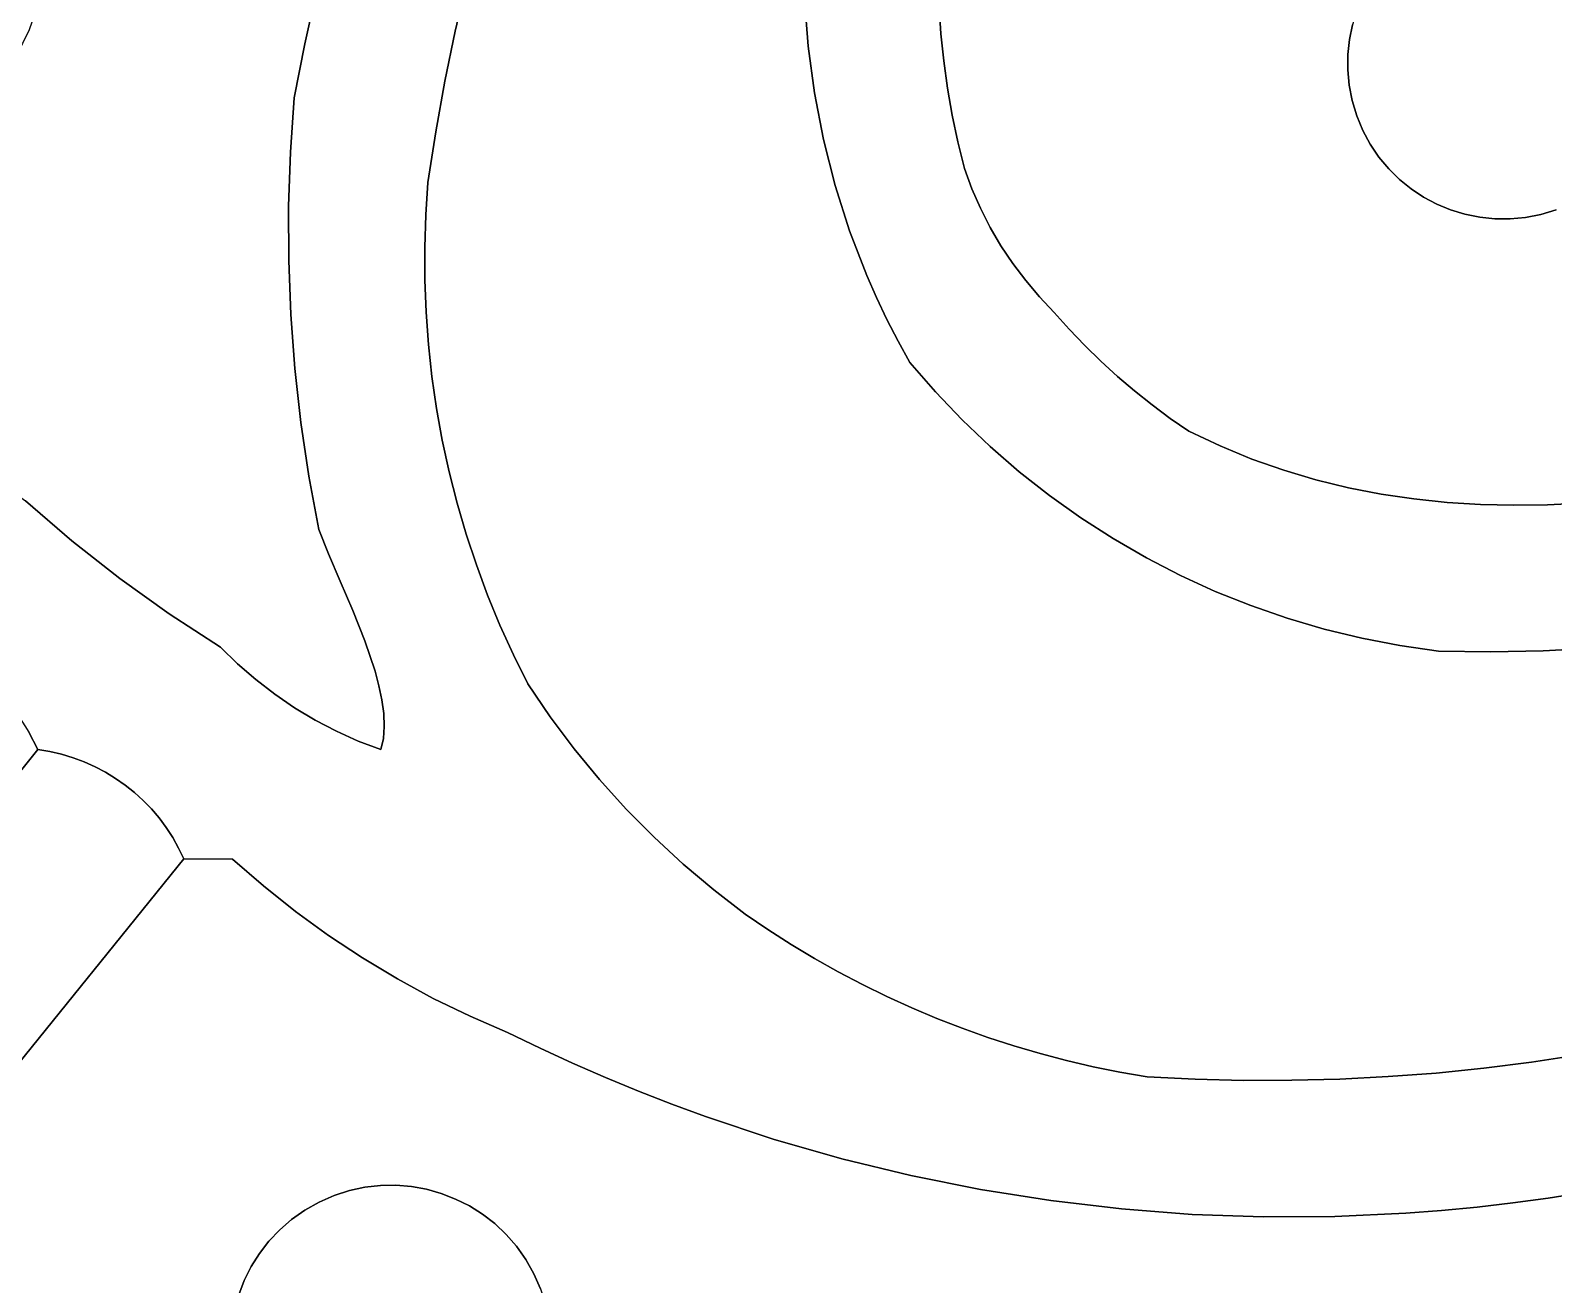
# Model space of a CAD drawing. Header units: inches. Extents: x 36.3 to 71.4, y 17.4 to 61.7.
# Drawn here: x 52.642 to 57.038, y 20.306 to 23.928 of the extents above; entities that cross this region are included whole.
import ezdxf

# ---------------------------------------------------------------- set-up
doc = ezdxf.new("R2010")
doc.units = ezdxf.units.IN
doc.layers.add('SURFACES_FOR_SKETCHUP', color=7, linetype='Continuous')

msp = doc.modelspace()

# ---------------------------------------------------------------- linework, layer by layer
at = {"layer": 'SURFACES_FOR_SKETCHUP'}
for points, invisible_edges in [([(56.7423, 24.2568), (56.4871, 24.0255), (56.4702, 23.6815)], 11), ([(56.7423, 24.2568), (56.4702, 23.6815), (57.0864, 24.2399)], 11), ([(56.4702, 23.6815), (56.7015, 23.4262), (57.0864, 24.2399)], 11), ([(57.3008, 23.6406), (57.0864, 24.2399), (56.7015, 23.4262)], 11), ([(53.4332, 23.8891), (52.6708, 24.0578), (52.6638, 24.014)], 9), ([(53.4332, 23.8891), (53.4678, 24.0443), (52.6708, 24.0578)], 10), ([(53.8679, 23.9259), (53.9017, 24.0699), (53.4678, 24.0443)], 10), ([(53.8679, 23.9259), (54.8869, 23.8828), (53.9017, 24.0699)], 3), ([(54.8762, 24.0191), (53.9017, 24.0699), (54.8869, 23.8828)], 3), ([(52.6638, 24.014), (52.6527, 23.9712), (53.4332, 23.8891)], 10), ([(53.4678, 24.0443), (53.4332, 23.8891), (53.8679, 23.9259)], 10), ([(54.8869, 23.8828), (55.265, 23.9968), (54.8762, 24.0191)], 3), ([(56.4871, 24.0255), (56.4705, 23.9856), (56.4702, 23.6815)], 10), ([(52.6375, 23.9297), (53.4027, 23.733), (52.6527, 23.9712)], 3), ([(53.4332, 23.8891), (52.6527, 23.9712), (53.4027, 23.733)], 3), ([(55.265, 23.9968), (54.8869, 23.8828), (55.27, 23.9182)], 3), ([(56.4578, 23.9443), (55.265, 23.9968), (56.449, 23.9018)], 3), ([(55.27, 23.9182), (56.449, 23.9018), (55.265, 23.9968)], 3), ([(56.4705, 23.9856), (56.4578, 23.9443), (56.4568, 23.7256)], 10), ([(56.4568, 23.7256), (56.4702, 23.6815), (56.4705, 23.9856)], 10), ([(52.6185, 23.8899), (53.4027, 23.733), (52.6375, 23.9297)], 3), ([(53.8378, 23.781), (53.8679, 23.9259), (53.4332, 23.8891)], 10), ([(53.8378, 23.781), (54.8869, 23.8828), (53.8679, 23.9259)], 3), ([(56.4578, 23.9443), (56.449, 23.9018), (56.4568, 23.7256)], 10), ([(52.5957, 23.852), (53.3919, 23.5766), (52.6185, 23.8899)], 3), ([(53.4027, 23.733), (52.6185, 23.8899), (53.3919, 23.5766)], 3), ([(53.4332, 23.8891), (53.4027, 23.733), (53.8378, 23.781)], 10), ([(54.8869, 23.8828), (53.8378, 23.781), (54.9052, 23.7473)], 3), ([(55.27, 23.9182), (54.8869, 23.8828), (55.2778, 23.8397)], 3), ([(54.9052, 23.7473), (55.2778, 23.8397), (54.8869, 23.8828)], 3), ([(56.449, 23.9018), (55.27, 23.9182), (56.4444, 23.8583)], 3), ([(55.2778, 23.8397), (56.4444, 23.8583), (55.27, 23.9182)], 3), ([(56.4444, 23.8583), (56.4482, 23.77), (56.449, 23.9018)], 3), ([(56.4568, 23.7256), (56.449, 23.9018), (56.4482, 23.77)], 3), ([(52.5693, 23.8163), (53.3919, 23.5766), (52.5957, 23.852)], 3), ([(54.9052, 23.7473), (55.2884, 23.7614), (55.2778, 23.8397)], 9), ([(55.2884, 23.7614), (56.4444, 23.8583), (55.2778, 23.8397)], 3), ([(56.4444, 23.8583), (55.2884, 23.7614), (56.4441, 23.8143)], 3), ([(56.4444, 23.8583), (56.4441, 23.8143), (56.4482, 23.77)], 8), ([(52.5394, 23.7832), (53.3867, 23.4201), (52.5693, 23.8163)], 3), ([(53.3919, 23.5766), (52.5693, 23.8163), (53.3867, 23.4201)], 3), ([(55.302, 23.6834), (56.4441, 23.8143), (55.2884, 23.7614)], 3), ([(55.3185, 23.6059), (56.4441, 23.8143), (55.302, 23.6834)], 3), ([(56.4441, 23.8143), (55.3185, 23.6059), (56.4482, 23.77)], 3), ([(52.4695, 23.7257), (53.3872, 23.2637), (52.5061, 23.7529)], 3), ([(52.5061, 23.7529), (53.3867, 23.4201), (52.5394, 23.7832)], 3), ([(53.3867, 23.4201), (52.5061, 23.7529), (53.3872, 23.2637)], 3), ([(53.8115, 23.6353), (53.8378, 23.781), (53.4027, 23.733)], 10), ([(53.8115, 23.6353), (54.9052, 23.7473), (53.8378, 23.781)], 3), ([(54.9052, 23.7473), (53.8115, 23.6353), (54.9311, 23.6131)], 3), ([(54.9052, 23.7473), (54.9311, 23.6131), (55.2884, 23.7614)], 10), ([(55.302, 23.6834), (55.2884, 23.7614), (54.9311, 23.6131)], 10), ([(55.3378, 23.5288), (56.4482, 23.77), (55.3185, 23.6059)], 3), ([(55.3593, 23.4707), (56.4482, 23.77), (55.3378, 23.5288)], 3), ([(55.3841, 23.4141), (56.4482, 23.77), (55.3593, 23.4707)], 3), ([(55.4121, 23.3591), (56.4482, 23.77), (55.3841, 23.4141)], 3), ([(56.4482, 23.77), (55.4121, 23.3591), (56.4568, 23.7256)], 3), ([(53.3872, 23.2637), (52.4695, 23.7257), (52.2502, 22.8436)], 11), ([(53.3919, 23.5766), (53.8115, 23.6353), (53.4027, 23.733)], 3), ([(55.4432, 23.3059), (56.4568, 23.7256), (55.4121, 23.3591)], 3), ([(55.4774, 23.2545), (56.4568, 23.7256), (55.4432, 23.3059)], 3), ([(55.5145, 23.2052), (56.4568, 23.7256), (55.4774, 23.2545)], 3), ([(56.4568, 23.7256), (55.5145, 23.2052), (56.4702, 23.6815)], 3), ([(55.3185, 23.6059), (55.302, 23.6834), (54.9311, 23.6131)], 10), ([(55.5544, 23.1581), (56.4702, 23.6815), (55.5145, 23.2052)], 3), ([(55.5972, 23.1132), (56.4702, 23.6815), (55.5544, 23.1581)], 3), ([(56.4702, 23.6815), (55.5972, 23.1132), (56.4878, 23.6389)], 3), ([(56.4702, 23.6815), (56.4878, 23.6389), (56.6634, 23.4465)], 10), ([(56.7015, 23.4262), (56.4702, 23.6815), (56.6634, 23.4465)], 3), ([(53.8115, 23.6353), (53.3919, 23.5766), (53.7891, 23.4889)], 3), ([(53.7827, 23.395), (54.9311, 23.6131), (53.7891, 23.4889)], 3), ([(54.9311, 23.6131), (53.7827, 23.395), (54.9648, 23.4802)], 3), ([(53.7891, 23.4889), (54.9311, 23.6131), (53.8115, 23.6353)], 3), ([(54.9311, 23.6131), (54.9648, 23.4802), (55.3185, 23.6059)], 10), ([(55.6404, 23.0647), (56.4878, 23.6389), (55.5972, 23.1132)], 3), ([(55.6853, 23.0177), (56.4878, 23.6389), (55.6404, 23.0647)], 3), ([(56.4878, 23.6389), (55.6853, 23.0177), (56.5093, 23.5991)], 3), ([(56.6273, 23.4704), (56.4878, 23.6389), (56.5936, 23.4978)], 3), ([(56.6634, 23.4465), (56.4878, 23.6389), (56.6273, 23.4704)], 3), ([(56.4878, 23.6389), (56.5093, 23.5991), (56.5936, 23.4978)], 10), ([(57.0455, 23.4093), (57.3008, 23.6406), (56.7015, 23.4262)], 11), ([(53.3867, 23.4201), (53.7891, 23.4889), (53.3919, 23.5766)], 3), ([(55.3378, 23.5288), (55.3185, 23.6059), (54.9648, 23.4802)], 10), ([(55.7317, 22.9724), (56.5093, 23.5991), (55.6853, 23.0177)], 3), ([(55.7797, 22.9286), (56.5093, 23.5991), (55.7317, 22.9724)], 3), ([(56.5093, 23.5991), (55.7797, 22.9286), (56.5343, 23.5623)], 3), ([(56.5625, 23.5284), (56.5936, 23.4978), (56.5093, 23.5991)], 10), ([(56.5093, 23.5991), (56.5343, 23.5623), (56.5625, 23.5284)], 8), ([(54.9648, 23.4802), (55.0064, 23.3491), (55.3378, 23.5288)], 10), ([(55.3593, 23.4707), (55.3378, 23.5288), (55.0064, 23.3491)], 10), ([(55.8291, 22.8865), (56.5343, 23.5623), (55.7797, 22.9286)], 3), ([(55.8799, 22.8461), (56.5343, 23.5623), (55.8291, 22.8865)], 3), ([(56.5343, 23.5623), (55.8799, 22.8461), (56.5625, 23.5284)], 3), ([(55.9321, 22.8074), (56.5625, 23.5284), (55.8799, 22.8461)], 3), ([(55.9856, 22.7705), (56.5625, 23.5284), (55.9321, 22.8074)], 3), ([(56.0759, 22.7277), (56.5625, 23.5284), (55.9856, 22.7705)], 3), ([(56.5625, 23.5284), (56.0759, 22.7277), (56.5936, 23.4978)], 3), ([(53.7891, 23.4889), (53.3867, 23.4201), (53.7827, 23.395)], 3), ([(53.7797, 23.3012), (54.9648, 23.4802), (53.7827, 23.395)], 3), ([(53.7799, 23.2075), (54.9648, 23.4802), (53.7797, 23.3012)], 3), ([(54.9648, 23.4802), (53.7799, 23.2075), (55.0064, 23.3491)], 3), ([(56.1671, 22.6901), (56.5936, 23.4978), (56.0759, 22.7277)], 3), ([(56.5936, 23.4978), (56.1671, 22.6901), (56.6273, 23.4704)], 3), ([(55.3841, 23.4141), (55.3593, 23.4707), (55.0064, 23.3491)], 10), ([(56.2593, 22.6577), (56.6273, 23.4704), (56.1671, 22.6901)], 3), ([(56.6273, 23.4704), (56.2593, 22.6577), (56.6634, 23.4465)], 3), ([(56.3522, 22.6301), (56.6634, 23.4465), (56.2593, 22.6577)], 3), ([(56.6634, 23.4465), (56.3522, 22.6301), (56.7015, 23.4262)], 3), ([(53.7827, 23.395), (53.3867, 23.4201), (53.7797, 23.3012)], 3), ([(53.3872, 23.2637), (53.7797, 23.3012), (53.3867, 23.4201)], 3), ([(55.0064, 23.3491), (55.0561, 23.22), (55.3841, 23.4141)], 10), ([(55.4121, 23.3591), (55.3841, 23.4141), (55.0561, 23.22)], 10), ([(56.446, 22.6072), (56.7015, 23.4262), (56.3522, 22.6301)], 3), ([(56.7015, 23.4262), (56.446, 22.6072), (56.7413, 23.4096)], 3), ([(56.5404, 22.5888), (56.7413, 23.4096), (56.446, 22.6072)], 3), ([(56.7413, 23.4096), (56.5404, 22.5888), (56.7827, 23.3969)], 3), ([(56.6355, 22.5747), (56.7827, 23.3969), (56.5404, 22.5888)], 3), ([(56.7827, 23.3969), (56.6355, 22.5747), (56.8252, 23.3882)], 3), ([(56.7015, 23.4262), (56.7413, 23.4096), (57.0455, 23.4093)], 10), ([(56.7413, 23.4096), (56.7827, 23.3969), (57.0014, 23.396)], 10), ([(57.0014, 23.396), (57.0455, 23.4093), (56.7413, 23.4096)], 10), ([(56.7827, 23.3969), (56.8252, 23.3882), (57.0014, 23.396)], 10), ([(57.0014, 23.396), (56.8252, 23.3882), (56.957, 23.3873)], 3), ([(56.957, 23.3873), (57.1179, 22.5625), (57.0014, 23.396)], 3), ([(57.0014, 23.396), (57.2153, 22.5704), (57.0455, 23.4093)], 3), ([(57.2153, 22.5704), (57.0014, 23.396), (57.1179, 22.5625)], 3), ([(53.7835, 23.1141), (55.0064, 23.3491), (53.7799, 23.2075)], 3), ([(53.7903, 23.0209), (55.0064, 23.3491), (53.7835, 23.1141)], 3), ([(55.0064, 23.3491), (53.7903, 23.0209), (55.0561, 23.22)], 3), ([(55.0561, 23.22), (55.0841, 23.1563), (55.4121, 23.3591)], 10), ([(55.4432, 23.3059), (55.4121, 23.3591), (55.0841, 23.1563)], 10), ([(56.7311, 22.5647), (56.8252, 23.3882), (56.6355, 22.5747)], 3), ([(56.8687, 23.3836), (56.8252, 23.3882), (56.7311, 22.5647)], 10), ([(56.7311, 22.5647), (56.8273, 22.5587), (56.8687, 23.3836)], 10), ([(56.8687, 23.3836), (56.957, 23.3873), (56.8252, 23.3882)], 3), ([(56.8273, 22.5587), (56.9238, 22.5565), (56.8687, 23.3836)], 10), ([(56.8687, 23.3836), (56.9127, 23.3833), (56.957, 23.3873)], 8), ([(56.9127, 23.3833), (56.8687, 23.3836), (56.9238, 22.5565)], 10), ([(56.9127, 23.3833), (57.0207, 22.5578), (56.957, 23.3873)], 3), ([(57.0207, 22.5578), (56.9127, 23.3833), (56.9238, 22.5565)], 3), ([(57.1179, 22.5625), (56.957, 23.3873), (57.0207, 22.5578)], 3), ([(55.0841, 23.1563), (55.1141, 23.0932), (55.4432, 23.3059)], 10), ([(55.4432, 23.3059), (55.1141, 23.0932), (55.4774, 23.2545)], 3), ([(52.6274, 22.5689), (53.3872, 23.2637), (52.2502, 22.8436)], 3), ([(53.3872, 23.2637), (52.6274, 22.5689), (53.3934, 23.1073)], 3), ([(53.7797, 23.3012), (53.3872, 23.2637), (53.7799, 23.2075)], 3), ([(53.3934, 23.1073), (53.7799, 23.2075), (53.3872, 23.2637)], 3), ([(53.8004, 22.9281), (55.0561, 23.22), (53.7903, 23.0209)], 3), ([(53.8138, 22.8358), (55.0561, 23.22), (53.8004, 22.9281)], 3), ([(55.0561, 23.22), (53.8138, 22.8358), (55.0841, 23.1563)], 3), ([(55.1141, 23.0932), (55.1462, 23.0307), (55.4774, 23.2545)], 10), ([(55.4774, 23.2545), (55.1462, 23.0307), (55.5145, 23.2052)], 3), ([(53.7835, 23.1141), (53.7799, 23.2075), (53.3934, 23.1073)], 10), ([(55.1804, 22.9689), (55.5145, 23.2052), (55.1462, 23.0307)], 3), ([(55.254, 22.8839), (55.5145, 23.2052), (55.1804, 22.9689)], 3), ([(55.5145, 23.2052), (55.254, 22.8839), (55.5544, 23.1581)], 3), ([(53.8304, 22.7441), (55.0841, 23.1563), (53.8138, 22.8358)], 3), ([(53.8502, 22.653), (55.0841, 23.1563), (53.8304, 22.7441)], 3), ([(55.0841, 23.1563), (53.8502, 22.653), (55.1141, 23.0932)], 3), ([(55.5544, 23.1581), (55.254, 22.8839), (55.5972, 23.1132)], 3), ([(53.3934, 23.1073), (52.6274, 22.5689), (53.4051, 22.9514)], 3), ([(53.7903, 23.0209), (53.7835, 23.1141), (53.3934, 23.1073)], 10), ([(53.3934, 23.1073), (53.4051, 22.9514), (53.7903, 23.0209)], 10), ([(53.8733, 22.5626), (55.1141, 23.0932), (53.8502, 22.653)], 3), ([(55.1141, 23.0932), (53.8733, 22.5626), (55.1462, 23.0307)], 3), ([(55.3313, 22.8028), (55.5972, 23.1132), (55.254, 22.8839)], 3), ([(55.5972, 23.1132), (55.3313, 22.8028), (55.6404, 23.0647)], 3), ([(55.4121, 22.7258), (55.6404, 23.0647), (55.3313, 22.8028)], 3), ([(55.6404, 23.0647), (55.4121, 22.7258), (55.6853, 23.0177)], 3), ([(53.8004, 22.9281), (53.7903, 23.0209), (53.4051, 22.9514)], 10), ([(53.8995, 22.473), (55.1462, 23.0307), (53.8733, 22.5626)], 3), ([(55.1462, 23.0307), (53.8995, 22.473), (55.1804, 22.9689)], 3), ([(55.6853, 23.0177), (55.4121, 22.7258), (55.7317, 22.9724)], 3), ([(52.7608, 22.4541), (53.4051, 22.9514), (52.6274, 22.5689)], 3), ([(53.4051, 22.9514), (52.7608, 22.4541), (53.4225, 22.7958)], 3), ([(53.4051, 22.9514), (53.4225, 22.7958), (53.8004, 22.9281)], 10), ([(53.9288, 22.3843), (55.1804, 22.9689), (53.8995, 22.473)], 3), ([(53.9613, 22.2966), (55.1804, 22.9689), (53.9288, 22.3843)], 3), ([(53.997, 22.21), (55.1804, 22.9689), (53.9613, 22.2966)], 3), ([(54.0358, 22.1245), (55.1804, 22.9689), (53.997, 22.21)], 3), ([(55.1804, 22.9689), (54.0358, 22.1245), (55.254, 22.8839)], 3), ([(55.4962, 22.653), (55.7317, 22.9724), (55.4121, 22.7258)], 3), ([(55.7317, 22.9724), (55.4962, 22.653), (55.7797, 22.9286)], 3), ([(53.8138, 22.8358), (53.8004, 22.9281), (53.4225, 22.7958)], 10), ([(55.5835, 22.5844), (55.7797, 22.9286), (55.4962, 22.653)], 3), ([(55.7797, 22.9286), (55.5835, 22.5844), (55.8291, 22.8865)], 3), ([(54.0776, 22.0403), (55.254, 22.8839), (54.0358, 22.1245)], 3), ([(54.1423, 21.9451), (55.254, 22.8839), (54.0776, 22.0403)], 3), ([(55.254, 22.8839), (54.1423, 21.9451), (55.3313, 22.8028)], 3), ([(55.8291, 22.8865), (55.5835, 22.5844), (55.8799, 22.8461)], 3), ([(53.8304, 22.7441), (53.8138, 22.8358), (53.4225, 22.7958)], 10), ([(55.6738, 22.5201), (55.8799, 22.8461), (55.5835, 22.5844)], 3), ([(55.8799, 22.8461), (55.6738, 22.5201), (55.9321, 22.8074)], 3), ([(52.8992, 22.3454), (53.4225, 22.7958), (52.7608, 22.4541)], 3), ([(53.4225, 22.7958), (52.8992, 22.3454), (53.4454, 22.6409)], 3), ([(53.4225, 22.7958), (53.4454, 22.6409), (53.8304, 22.7441)], 10), ([(54.2112, 21.8531), (55.3313, 22.8028), (54.1423, 21.9451)], 3), ([(54.2842, 21.7644), (55.3313, 22.8028), (54.2112, 21.8531)], 3), ([(55.3313, 22.8028), (54.2842, 21.7644), (55.4121, 22.7258)], 3), ([(55.767, 22.4602), (55.9321, 22.8074), (55.6738, 22.5201)], 3), ([(55.9321, 22.8074), (55.767, 22.4602), (55.9856, 22.7705)], 3), ([(53.8502, 22.653), (53.8304, 22.7441), (53.4454, 22.6409)], 10), ([(55.8629, 22.4048), (55.9856, 22.7705), (55.767, 22.4602)], 3), ([(55.8629, 22.4048), (56.0759, 22.7277), (55.9856, 22.7705)], 9), ([(54.361, 21.6792), (55.4121, 22.7258), (54.2842, 21.7644)], 3), ([(54.4417, 21.5976), (55.4121, 22.7258), (54.361, 21.6792)], 3), ([(55.4121, 22.7258), (54.4417, 21.5976), (55.4962, 22.653)], 3), ([(55.8629, 22.4048), (55.9612, 22.354), (56.0759, 22.7277)], 10), ([(56.1671, 22.6901), (56.0759, 22.7277), (55.9612, 22.354)], 10), ([(55.9612, 22.354), (56.0619, 22.3079), (56.1671, 22.6901)], 10), ([(56.2593, 22.6577), (56.1671, 22.6901), (56.0619, 22.3079)], 10), ([(53.4454, 22.6409), (53.474, 22.4868), (53.8502, 22.653)], 10), ([(53.8733, 22.5626), (53.8502, 22.653), (53.474, 22.4868)], 10), ([(54.526, 21.5197), (55.4962, 22.653), (54.4417, 21.5976)], 3), ([(54.6139, 21.4457), (55.4962, 22.653), (54.526, 21.5197)], 3), ([(55.4962, 22.653), (54.6139, 21.4457), (55.5835, 22.5844)], 3), ([(56.0619, 22.3079), (56.1648, 22.2666), (56.2593, 22.6577)], 10), ([(56.3522, 22.6301), (56.2593, 22.6577), (56.1648, 22.2666)], 10), ([(53.0422, 22.243), (53.4454, 22.6409), (52.8992, 22.3454)], 3), ([(53.4454, 22.6409), (53.0422, 22.243), (53.474, 22.4868)], 3), ([(56.1648, 22.2666), (56.2698, 22.2302), (56.3522, 22.6301)], 10), ([(56.446, 22.6072), (56.3522, 22.6301), (56.2698, 22.2302)], 10), ([(56.2698, 22.2302), (56.3765, 22.1987), (56.446, 22.6072)], 10), ([(56.446, 22.6072), (56.3765, 22.1987), (56.5404, 22.5888)], 3), ([(52.7608, 22.4541), (52.6274, 22.5689), (52.3961, 22.1301)], 10), ([(53.474, 22.4868), (53.5019, 22.4166), (53.8733, 22.5626)], 10), ([(53.8995, 22.473), (53.8733, 22.5626), (53.5019, 22.4166)], 10), ([(54.7052, 21.3756), (55.5835, 22.5844), (54.6139, 21.4457)], 3), ([(54.7706, 21.331), (55.5835, 22.5844), (54.7052, 21.3756)], 3), ([(55.5835, 22.5844), (54.7706, 21.331), (55.6738, 22.5201)], 3), ([(56.4849, 22.1723), (56.5404, 22.5888), (56.3765, 22.1987)], 3), ([(56.5404, 22.5888), (56.4849, 22.1723), (56.6355, 22.5747)], 3), ([(56.5949, 22.151), (56.6355, 22.5747), (56.4849, 22.1723)], 3), ([(56.6355, 22.5747), (56.5949, 22.151), (56.7311, 22.5647)], 3), ([(56.7062, 22.135), (56.7311, 22.5647), (56.5949, 22.151)], 3), ([(56.7311, 22.5647), (56.7062, 22.135), (56.8273, 22.5587)], 3), ([(56.857, 22.1332), (56.8273, 22.5587), (56.7062, 22.135)], 3), ([(56.8273, 22.5587), (56.857, 22.1332), (56.9238, 22.5565)], 3), ([(57.0085, 22.1364), (56.9238, 22.5565), (56.857, 22.1332)], 3), ([(56.9238, 22.5565), (57.0085, 22.1364), (57.0207, 22.5578)], 3), ([(57.1604, 22.1446), (57.0207, 22.5578), (57.0085, 22.1364)], 3), ([(57.0207, 22.5578), (57.1604, 22.1446), (57.1179, 22.5625)], 3), ([(54.8372, 21.2884), (55.6738, 22.5201), (54.7706, 21.331)], 3), ([(54.9048, 21.2478), (55.6738, 22.5201), (54.8372, 21.2884)], 3), ([(54.9736, 21.2091), (55.6738, 22.5201), (54.9048, 21.2478)], 3), ([(55.6738, 22.5201), (54.9736, 21.2091), (55.767, 22.4602)], 3), ([(53.1898, 22.1471), (53.474, 22.4868), (53.0422, 22.243)], 3), ([(53.474, 22.4868), (53.1898, 22.1471), (53.5019, 22.4166)], 3), ([(53.5359, 22.3374), (53.8995, 22.473), (53.5019, 22.4166)], 3), ([(53.5359, 22.3374), (53.5722, 22.2525), (53.8995, 22.473)], 10), ([(53.9288, 22.3843), (53.8995, 22.473), (53.5722, 22.2525)], 10), ([(52.3961, 22.1301), (52.445, 22.1021), (52.7608, 22.4541)], 10), ([(52.445, 22.1021), (52.4908, 22.0697), (52.7608, 22.4541)], 10), ([(52.4908, 22.0697), (52.5331, 22.0331), (52.7608, 22.4541)], 10), ([(52.8992, 22.3454), (52.7608, 22.4541), (52.5331, 22.0331)], 10), ([(55.0433, 21.1724), (55.767, 22.4602), (54.9736, 21.2091)], 3), ([(55.114, 21.1377), (55.767, 22.4602), (55.0433, 21.1724)], 3), ([(55.767, 22.4602), (55.114, 21.1377), (55.8629, 22.4048)], 3), ([(53.5019, 22.4166), (53.1898, 22.1471), (53.5359, 22.3374)], 3), ([(53.5722, 22.2525), (53.6069, 22.1649), (53.9288, 22.3843)], 10), ([(53.9613, 22.2966), (53.9288, 22.3843), (53.6069, 22.1649)], 10), ([(55.1857, 21.1051), (55.8629, 22.4048), (55.114, 21.1377)], 3), ([(55.2582, 21.0745), (55.8629, 22.4048), (55.1857, 21.1051)], 3), ([(55.3316, 21.046), (55.8629, 22.4048), (55.2582, 21.0745)], 3), ([(55.8629, 22.4048), (55.3316, 21.046), (55.9612, 22.354)], 3), ([(52.5331, 22.0331), (52.5718, 21.9927), (52.8992, 22.3454)], 10), ([(52.5718, 21.9927), (52.6066, 21.9487), (52.8992, 22.3454)], 10), ([(53.0422, 22.243), (52.8992, 22.3454), (52.6066, 21.9487)], 10), ([(53.2396, 22.0984), (53.5359, 22.3374), (53.1898, 22.1471)], 3), ([(53.5359, 22.3374), (53.2396, 22.0984), (53.5722, 22.2525)], 3), ([(55.4057, 21.0196), (55.9612, 22.354), (55.3316, 21.046)], 3), ([(55.4806, 20.9952), (55.9612, 22.354), (55.4057, 21.0196)], 3), ([(55.9612, 22.354), (55.4806, 20.9952), (56.0619, 22.3079)], 3), ([(53.6069, 22.1649), (53.6362, 22.0778), (53.9613, 22.2966)], 10), ([(53.997, 22.21), (53.9613, 22.2966), (53.6362, 22.0778)], 10), ([(55.5562, 20.9731), (56.0619, 22.3079), (55.4806, 20.9952)], 3), ([(55.6325, 20.953), (56.0619, 22.3079), (55.5562, 20.9731)], 3), ([(55.7094, 20.9351), (56.0619, 22.3079), (55.6325, 20.953)], 3), ([(56.0619, 22.3079), (55.7094, 20.9351), (56.1648, 22.2666)], 3), ([(53.2919, 22.0529), (53.5722, 22.2525), (53.2396, 22.0984)], 3), ([(53.3468, 22.0106), (53.5722, 22.2525), (53.2919, 22.0529)], 3), ([(53.5722, 22.2525), (53.3468, 22.0106), (53.6069, 22.1649)], 3), ([(55.7868, 20.9194), (56.1648, 22.2666), (55.7094, 20.9351)], 3), ([(55.8648, 20.9059), (56.1648, 22.2666), (55.7868, 20.9194)], 3), ([(55.8648, 20.9059), (56.0042, 20.899), (56.1648, 22.2666)], 10), ([(56.2698, 22.2302), (56.1648, 22.2666), (56.0042, 20.899)], 10), ([(52.6066, 21.9487), (52.7647, 21.8274), (53.0422, 22.243)], 11), ([(52.7647, 21.8274), (52.7969, 21.8154), (53.0422, 22.243)], 10), ([(52.7969, 21.8154), (52.8281, 21.8014), (53.0422, 22.243)], 10), ([(52.8281, 21.8014), (52.8583, 21.7854), (53.0422, 22.243)], 10), ([(53.1898, 22.1471), (53.0422, 22.243), (52.8583, 21.7854)], 10), ([(53.6362, 22.0778), (53.6476, 22.0354), (53.997, 22.21)], 10), ([(54.0358, 22.1245), (53.997, 22.21), (53.6476, 22.0354)], 10), ([(56.0042, 20.899), (56.1434, 20.8956), (56.2698, 22.2302)], 10), ([(56.3765, 22.1987), (56.2698, 22.2302), (56.1434, 20.8956)], 10), ([(53.404, 21.9717), (53.6069, 22.1649), (53.3468, 22.0106)], 3), ([(53.6069, 22.1649), (53.404, 21.9717), (53.6362, 22.0778)], 3), ([(56.1434, 20.8956), (56.2826, 20.8957), (56.3765, 22.1987)], 10), ([(56.4849, 22.1723), (56.3765, 22.1987), (56.2826, 20.8957)], 10), ([(56.4217, 20.8993), (56.4849, 22.1723), (56.2826, 20.8957)], 3), ([(56.4849, 22.1723), (56.4217, 20.8993), (56.5949, 22.151)], 3), ([(52.6632, 21.8509), (52.3444, 22.1535), (51.2561, 21.8762)], 11), ([(52.6632, 21.8509), (52.5331, 22.0331), (52.3444, 22.1535)], 11), ([(52.8583, 21.7854), (52.8874, 21.7677), (53.1898, 22.1471)], 10), ([(52.8874, 21.7677), (52.9153, 21.7481), (53.1898, 22.1471)], 10), ([(53.2396, 22.0984), (53.1898, 22.1471), (52.9153, 21.7481)], 10), ([(53.6476, 22.0354), (53.6563, 21.9943), (54.0358, 22.1245)], 10), ([(53.6563, 21.9943), (53.6616, 21.9549), (54.0358, 22.1245)], 10), ([(54.0776, 22.0403), (54.0358, 22.1245), (53.6616, 21.9549)], 10), ([(56.5605, 20.9063), (56.5949, 22.151), (56.4217, 20.8993)], 3), ([(56.5949, 22.151), (56.5605, 20.9063), (56.7062, 22.135)], 3), ([(56.6991, 20.9168), (56.7062, 22.135), (56.5605, 20.9063)], 3), ([(56.8373, 20.9308), (56.7062, 22.135), (56.6991, 20.9168)], 3), ([(56.857, 22.1332), (56.7062, 22.135), (56.8373, 20.9308)], 10), ([(56.8373, 20.9308), (56.975, 20.9482), (56.857, 22.1332)], 10), ([(57.0085, 22.1364), (56.857, 22.1332), (56.975, 20.9482)], 10), ([(56.975, 20.9482), (57.1123, 20.969), (57.0085, 22.1364)], 10), ([(57.1604, 22.1446), (57.0085, 22.1364), (57.2491, 20.9933)], 10), ([(57.1123, 20.969), (57.2491, 20.9933), (57.0085, 22.1364)], 10), ([(52.9153, 21.7481), (52.9418, 21.7268), (53.2396, 22.0984)], 10), ([(53.2919, 22.0529), (53.2396, 22.0984), (52.9418, 21.7268)], 10), ([(53.4633, 21.9361), (53.6362, 22.0778), (53.404, 21.9717)], 3), ([(53.6362, 22.0778), (53.4633, 21.9361), (53.6476, 22.0354)], 3), ([(52.5331, 22.0331), (52.6632, 21.8509), (52.5718, 21.9927)], 3), ([(52.9418, 21.7268), (52.967, 21.7039), (53.2919, 22.0529)], 10), ([(52.967, 21.7039), (52.9908, 21.6793), (53.2919, 22.0529)], 10), ([(53.3468, 22.0106), (53.2919, 22.0529), (52.9908, 21.6793)], 10), ([(53.4633, 21.9361), (53.5247, 21.9041), (53.6476, 22.0354)], 10), ([(53.6563, 21.9943), (53.6476, 22.0354), (53.5247, 21.9041)], 10), ([(53.6631, 21.9177), (53.6604, 21.8828), (54.0776, 22.0403)], 10), ([(54.1423, 21.9451), (54.0776, 22.0403), (53.6604, 21.8828)], 10), ([(53.6616, 21.9549), (53.6631, 21.9177), (54.0776, 22.0403)], 10), ([(52.6632, 21.8509), (52.6371, 21.9013), (52.5718, 21.9927)], 10), ([(52.9908, 21.6793), (53.013, 21.6533), (53.3468, 22.0106)], 10), ([(53.013, 21.6533), (53.0335, 21.6257), (53.3468, 22.0106)], 10), ([(53.0335, 21.6257), (53.225, 21.5346), (53.3468, 22.0106)], 11), ([(53.404, 21.9717), (53.3468, 22.0106), (53.225, 21.5346)], 10), ([(53.6616, 21.9549), (53.6563, 21.9943), (53.5247, 21.9041)], 10), ([(52.6371, 21.9013), (52.7316, 21.8373), (52.6066, 21.9487)], 3), ([(52.7647, 21.8274), (52.6066, 21.9487), (52.7316, 21.8373)], 3), ([(53.4633, 21.9361), (53.404, 21.9717), (53.225, 21.5346)], 10), ([(53.5247, 21.9041), (53.588, 21.8756), (53.6616, 21.9549)], 10), ([(53.6631, 21.9177), (53.6616, 21.9549), (53.588, 21.8756)], 10), ([(53.6604, 21.8828), (53.653, 21.8509), (54.1423, 21.9451)], 10), ([(54.2112, 21.8531), (54.1423, 21.9451), (53.653, 21.8509)], 10), ([(52.6371, 21.9013), (52.6632, 21.8509), (52.6977, 21.8452)], 8), ([(52.6371, 21.9013), (52.6977, 21.8452), (52.7316, 21.8373)], 9), ([(53.5247, 21.9041), (53.4633, 21.9361), (53.225, 21.5346)], 10), ([(53.225, 21.5346), (53.314, 21.4569), (53.5247, 21.9041)], 10), ([(53.588, 21.8756), (53.5247, 21.9041), (53.314, 21.4569)], 10), ([(53.6604, 21.8828), (53.6631, 21.9177), (53.588, 21.8756)], 10), ([(51.2561, 21.8762), (51.2344, 21.8434), (52.6632, 21.8509)], 10), ([(53.314, 21.4569), (53.4063, 21.3834), (53.588, 21.8756)], 10), ([(53.653, 21.8509), (53.588, 21.8756), (53.4063, 21.3834)], 10), ([(53.653, 21.8509), (53.6604, 21.8828), (53.588, 21.8756)], 2), ([(54.2842, 21.7644), (54.2112, 21.8531), (53.653, 21.8509)], 10), ([(52.6632, 21.8509), (51.2096, 21.8127), (51.3289, 20.2006)], 3), ([(51.2344, 21.8434), (51.2096, 21.8127), (52.6632, 21.8509)], 10), ([(51.3289, 20.2006), (51.7502, 19.8846), (52.6632, 21.8509)], 3), ([(53.0845, 21.5349), (52.6632, 21.8509), (51.7502, 19.8846)], 3), ([(52.9153, 21.7481), (52.8874, 21.7677), (52.6632, 21.8509)], 10), ([(52.6632, 21.8509), (53.0845, 21.5349), (52.9153, 21.7481)], 11), ([(52.6977, 21.8452), (52.6632, 21.8509), (52.8874, 21.7677)], 10), ([(52.8583, 21.7854), (52.8281, 21.8014), (52.6977, 21.8452)], 10), ([(52.6977, 21.8452), (52.8281, 21.8014), (52.7316, 21.8373)], 3), ([(52.8874, 21.7677), (52.8583, 21.7854), (52.6977, 21.8452)], 10), ([(52.7969, 21.8154), (52.7316, 21.8373), (52.8281, 21.8014)], 3), ([(52.7969, 21.8154), (52.7647, 21.8274), (52.7316, 21.8373)], 8), ([(53.5016, 21.3141), (53.653, 21.8509), (53.4063, 21.3834)], 3), ([(53.5998, 21.249), (53.653, 21.8509), (53.5016, 21.3141)], 3), ([(53.5998, 21.249), (53.7009, 21.1884), (53.653, 21.8509)], 10), ([(53.653, 21.8509), (53.7009, 21.1884), (54.2842, 21.7644)], 11), ([(53.8045, 21.1323), (54.2842, 21.7644), (53.7009, 21.1884)], 3), ([(53.9106, 21.0807), (54.2842, 21.7644), (53.8045, 21.1323)], 3), ([(54.2842, 21.7644), (53.9106, 21.0807), (54.361, 21.6792)], 3), ([(52.9418, 21.7268), (52.9153, 21.7481), (53.0845, 21.5349)], 10), ([(52.9418, 21.7268), (53.0694, 21.5665), (52.967, 21.7039)], 3), ([(53.0694, 21.5665), (52.9418, 21.7268), (53.0845, 21.5349)], 3), ([(52.967, 21.7039), (53.0694, 21.5665), (52.9908, 21.6793)], 3), ([(53.013, 21.6533), (52.9908, 21.6793), (53.0524, 21.5968)], 10), ([(53.0694, 21.5665), (53.0524, 21.5968), (52.9908, 21.6793)], 10), ([(54.0191, 21.0339), (54.361, 21.6792), (53.9106, 21.0807)], 3), ([(54.361, 21.6792), (54.0191, 21.0339), (54.4417, 21.5976)], 3), ([(53.0524, 21.5968), (53.0335, 21.6257), (53.013, 21.6533)], 8), ([(53.0335, 21.6257), (53.0524, 21.5968), (53.225, 21.5346)], 10), ([(53.0524, 21.5968), (53.0694, 21.5665), (53.225, 21.5346)], 10), ([(54.1125, 20.9884), (54.4417, 21.5976), (54.0191, 21.0339)], 3), ([(54.4417, 21.5976), (54.1125, 20.9884), (54.526, 21.5197)], 3), ([(53.0694, 21.5665), (53.0845, 21.5349), (53.225, 21.5346)], 8), ([(53.0845, 21.5349), (51.7502, 19.8846), (53.2589, 20.3179)], 10), ([(53.314, 21.4569), (53.225, 21.5346), (53.0845, 21.5349)], 8), ([(53.314, 21.4569), (53.0845, 21.5349), (53.4063, 21.3834)], 3), ([(53.4063, 21.3834), (53.0845, 21.5349), (53.3956, 20.4938)], 11), ([(53.2788, 20.3577), (53.0845, 21.5349), (53.2589, 20.3179)], 3), ([(53.2788, 20.3577), (53.3025, 20.3954), (53.0845, 21.5349)], 10), ([(53.3025, 20.3954), (53.33, 20.4309), (53.0845, 21.5349)], 10), ([(53.33, 20.4309), (53.361, 20.4638), (53.0845, 21.5349)], 10), ([(53.361, 20.4638), (53.3956, 20.4938), (53.0845, 21.5349)], 10), ([(54.2066, 20.9449), (54.526, 21.5197), (54.1125, 20.9884)], 3), ([(54.526, 21.5197), (54.2066, 20.9449), (54.6139, 21.4457)], 3), ([(54.3015, 20.9034), (54.6139, 21.4457), (54.2066, 20.9449)], 3), ([(54.3971, 20.8639), (54.6139, 21.4457), (54.3015, 20.9034)], 3), ([(54.6139, 21.4457), (54.3971, 20.8639), (54.7052, 21.3756)], 3), ([(53.3956, 20.4938), (53.4335, 20.5206), (53.4063, 21.3834)], 10), ([(53.5016, 21.3141), (53.4063, 21.3834), (53.4335, 20.5206)], 10), ([(54.4933, 20.8265), (54.7052, 21.3756), (54.3971, 20.8639)], 3), ([(54.7052, 21.3756), (54.4933, 20.8265), (54.7706, 21.331)], 3), ([(54.5902, 20.791), (54.7706, 21.331), (54.4933, 20.8265)], 3), ([(54.8372, 21.2884), (54.7706, 21.331), (54.5902, 20.791)], 10), ([(53.4335, 20.5206), (53.4747, 20.5439), (53.5016, 21.3141)], 10), ([(53.5998, 21.249), (53.5016, 21.3141), (53.4747, 20.5439)], 10), ([(54.9048, 21.2478), (54.8372, 21.2884), (54.5902, 20.791)], 10), ([(53.4747, 20.5439), (53.518, 20.5629), (53.5998, 21.249)], 10), ([(53.518, 20.5629), (53.5622, 20.5771), (53.5998, 21.249)], 10), ([(53.7009, 21.1884), (53.5998, 21.249), (53.5622, 20.5771)], 10), ([(54.5902, 20.791), (54.7858, 20.7262), (54.9048, 21.2478)], 10), ([(54.9736, 21.2091), (54.9048, 21.2478), (54.7858, 20.7262)], 10), ([(55.0433, 21.1724), (54.9736, 21.2091), (54.7858, 20.7262)], 10), ([(53.5622, 20.5771), (53.607, 20.5868), (53.7009, 21.1884)], 10), ([(53.607, 20.5868), (53.6519, 20.5919), (53.7009, 21.1884)], 10), ([(53.8045, 21.1323), (53.7009, 21.1884), (53.6519, 20.5919)], 10), ([(54.7858, 20.7262), (54.9835, 20.6694), (55.0433, 21.1724)], 10), ([(55.114, 21.1377), (55.0433, 21.1724), (54.9835, 20.6694)], 10), ([(53.6519, 20.5919), (53.6968, 20.5925), (53.8045, 21.1323)], 10), ([(53.9106, 21.0807), (53.8045, 21.1323), (53.6968, 20.5925)], 10), ([(55.1857, 21.1051), (55.114, 21.1377), (54.9835, 20.6694)], 10), ([(55.2582, 21.0745), (55.1857, 21.1051), (54.9835, 20.6694)], 10), ([(53.9106, 21.0807), (53.6968, 20.5925), (53.7412, 20.5888)], 9), ([(53.9106, 21.0807), (53.7412, 20.5888), (53.7849, 20.581)], 9), ([(53.9106, 21.0807), (53.7849, 20.581), (54.0191, 21.0339)], 3), ([(54.9835, 20.6694), (55.1831, 20.6208), (55.2582, 21.0745)], 10), ([(55.3316, 21.046), (55.2582, 21.0745), (55.1831, 20.6208)], 10), ([(53.8276, 20.569), (54.0191, 21.0339), (53.7849, 20.581)], 3), ([(53.869, 20.5529), (54.0191, 21.0339), (53.8276, 20.569)], 3), ([(54.0191, 21.0339), (53.869, 20.5529), (54.1125, 20.9884)], 3), ([(55.4057, 21.0196), (55.3316, 21.046), (55.1831, 20.6208)], 10), ([(55.1831, 20.6208), (55.3844, 20.5804), (55.4057, 21.0196)], 10), ([(55.4806, 20.9952), (55.4057, 21.0196), (55.3844, 20.5804)], 10), ([(53.9087, 20.533), (54.1125, 20.9884), (53.869, 20.5529)], 3), ([(54.1125, 20.9884), (53.9087, 20.533), (54.2066, 20.9449)], 3), ([(55.5562, 20.9731), (55.4806, 20.9952), (55.3844, 20.5804)], 10), ([(55.3844, 20.5804), (55.587, 20.5482), (55.5562, 20.9731)], 10), ([(55.6325, 20.953), (55.5562, 20.9731), (55.587, 20.5482)], 10), ([(53.9465, 20.5093), (54.2066, 20.9449), (53.9087, 20.533)], 3), ([(53.982, 20.4818), (54.2066, 20.9449), (53.9465, 20.5093)], 3), ([(54.2066, 20.9449), (53.982, 20.4818), (54.3015, 20.9034)], 3), ([(55.7094, 20.9351), (55.6325, 20.953), (55.587, 20.5482)], 10), ([(55.7868, 20.9194), (55.7094, 20.9351), (55.587, 20.5482)], 10), ([(56.6991, 20.9168), (56.818, 20.5295), (56.8373, 20.9308)], 3), ([(56.9207, 20.5416), (56.8373, 20.9308), (56.818, 20.5295)], 3), ([(56.8373, 20.9308), (56.9207, 20.5416), (56.975, 20.9482)], 3), ([(57.0232, 20.5558), (56.975, 20.9482), (56.9207, 20.5416)], 3), ([(56.975, 20.9482), (57.1257, 20.5721), (57.1123, 20.969)], 3), ([(57.1257, 20.5721), (56.975, 20.9482), (57.0232, 20.5558)], 3), ([(54.0149, 20.4508), (54.3015, 20.9034), (53.982, 20.4818)], 3), ([(54.3015, 20.9034), (54.0149, 20.4508), (54.3971, 20.8639)], 3), ([(55.587, 20.5482), (55.7908, 20.5243), (55.7868, 20.9194)], 10), ([(55.8648, 20.9059), (55.7868, 20.9194), (55.7908, 20.5243)], 10), ([(55.7908, 20.5243), (55.9955, 20.5086), (55.8648, 20.9059)], 10), ([(56.0042, 20.899), (55.8648, 20.9059), (55.9955, 20.5086)], 10), ([(56.1434, 20.8956), (56.0042, 20.899), (55.9955, 20.5086)], 10), ([(55.9955, 20.5086), (56.2008, 20.5013), (56.1434, 20.8956)], 10), ([(56.2826, 20.8957), (56.1434, 20.8956), (56.2008, 20.5013)], 10), ([(56.2008, 20.5013), (56.4065, 20.5023), (56.2826, 20.8957)], 10), ([(56.4217, 20.8993), (56.2826, 20.8957), (56.4065, 20.5023)], 10), ([(56.4065, 20.5023), (56.6123, 20.5117), (56.4217, 20.8993)], 10), ([(56.5605, 20.9063), (56.4217, 20.8993), (56.6123, 20.5117)], 10), ([(56.5605, 20.9063), (56.6123, 20.5117), (56.6991, 20.9168)], 3), ([(56.7152, 20.5195), (56.6991, 20.9168), (56.6123, 20.5117)], 3), ([(56.818, 20.5295), (56.6991, 20.9168), (56.7152, 20.5195)], 3), ([(54.0449, 20.4163), (54.3971, 20.8639), (54.0149, 20.4508)], 3), ([(54.0717, 20.3783), (54.3971, 20.8639), (54.0449, 20.4163)], 3), ([(54.3971, 20.8639), (54.0717, 20.3783), (54.4933, 20.8265)], 3), ([(54.095, 20.3371), (54.4933, 20.8265), (54.0717, 20.3783)], 3), ([(54.4933, 20.8265), (54.095, 20.3371), (54.5902, 20.791)], 3), ([(54.114, 20.2938), (54.5902, 20.791), (54.095, 20.3371)], 3), ([(54.1282, 20.2496), (54.5902, 20.791), (54.114, 20.2938)], 3), ([(54.5902, 20.791), (54.1282, 20.2496), (54.7858, 20.7262)], 3), ([(54.1379, 20.2049), (54.7858, 20.7262), (54.1282, 20.2496)], 3), ([(54.1429, 20.1599), (54.7858, 20.7262), (54.1379, 20.2049)], 3), ([(54.1436, 20.1151), (54.7858, 20.7262), (54.1429, 20.1599)], 3), ([(54.7858, 20.7262), (54.1436, 20.1151), (54.9835, 20.6694)], 3), ([(54.1399, 20.0706), (55.5739, 19.6414), (54.9835, 20.6694)], 11), ([(54.1436, 20.1151), (54.1399, 20.0706), (54.9835, 20.6694)], 10), ([(54.9835, 20.6694), (55.5739, 19.6414), (55.1831, 20.6208)], 3), ([(55.5911, 19.6766), (55.1831, 20.6208), (55.5739, 19.6414)], 3), ([(55.6116, 19.7102), (55.1831, 20.6208), (55.5911, 19.6766)], 3), ([(55.1831, 20.6208), (55.6116, 19.7102), (55.3844, 20.5804)], 3), ([(53.8276, 20.569), (53.7849, 20.581), (53.4747, 20.5439)], 10), ([(53.518, 20.5629), (53.4747, 20.5439), (53.7849, 20.581)], 10), ([(53.7412, 20.5888), (53.6968, 20.5925), (53.518, 20.5629)], 10), ([(53.518, 20.5629), (53.6968, 20.5925), (53.5622, 20.5771)], 3), ([(53.7849, 20.581), (53.7412, 20.5888), (53.518, 20.5629)], 10), ([(53.6519, 20.5919), (53.5622, 20.5771), (53.6968, 20.5925)], 3), ([(53.6519, 20.5919), (53.607, 20.5868), (53.5622, 20.5771)], 8), ([(55.6919, 19.7977), (55.3844, 20.5804), (55.6621, 19.771)], 3), ([(55.6353, 19.7417), (55.3844, 20.5804), (55.6116, 19.7102)], 3), ([(55.6621, 19.771), (55.3844, 20.5804), (55.6353, 19.7417)], 3), ([(55.3844, 20.5804), (55.6919, 19.7977), (55.587, 20.5482)], 3), ([(53.2429, 20.2766), (53.4747, 20.5439), (53.2589, 20.3179)], 3), ([(53.4747, 20.5439), (53.2429, 20.2766), (53.2679, 19.9236)], 11), ([(53.4747, 20.5439), (53.4335, 20.5206), (53.2589, 20.3179)], 10), ([(53.2679, 19.9236), (53.5353, 19.6918), (53.4747, 20.5439)], 11), ([(54.095, 20.3371), (53.8276, 20.569), (53.4747, 20.5439)], 11), ([(54.095, 20.3371), (53.4747, 20.5439), (53.5353, 19.6918)], 11), ([(53.8276, 20.569), (54.095, 20.3371), (53.869, 20.5529)], 3), ([(54.095, 20.3371), (54.0717, 20.3783), (53.869, 20.5529)], 10), ([(53.869, 20.5529), (54.0717, 20.3783), (53.9087, 20.533)], 3), ([(53.9087, 20.533), (54.0717, 20.3783), (53.9465, 20.5093)], 3), ([(55.7246, 19.8216), (55.587, 20.5482), (55.6919, 19.7977)], 3), ([(55.76, 19.8424), (55.587, 20.5482), (55.7246, 19.8216)], 3), ([(55.7981, 19.8599), (55.587, 20.5482), (55.76, 19.8424)], 3), ([(55.587, 20.5482), (55.7981, 19.8599), (55.7908, 20.5243)], 3), ([(57.3414, 19.2469), (56.9207, 20.5416), (56.3297, 19.6318)], 11), ([(56.9207, 20.5416), (56.818, 20.5295), (56.3297, 19.6318)], 10), ([(57.0232, 20.5558), (56.9207, 20.5416), (57.3782, 19.2657)], 10), ([(57.3414, 19.2469), (57.3782, 19.2657), (56.9207, 20.5416)], 10), ([(57.1257, 20.5721), (57.0232, 20.5558), (57.4167, 19.2807)], 10), ([(57.3782, 19.2657), (57.4167, 19.2807), (57.0232, 20.5558)], 10), ([(53.2589, 20.3179), (53.4335, 20.5206), (53.2788, 20.3577)], 3), ([(53.2788, 20.3577), (53.4335, 20.5206), (53.3025, 20.3954)], 3), ([(53.4335, 20.5206), (53.3956, 20.4938), (53.3025, 20.3954)], 10), ([(53.33, 20.4309), (53.3025, 20.3954), (53.3956, 20.4938)], 10), ([(53.3956, 20.4938), (53.361, 20.4638), (53.33, 20.4309)], 8), ([(53.982, 20.4818), (53.9465, 20.5093), (54.0449, 20.4163)], 10), ([(54.0717, 20.3783), (54.0449, 20.4163), (53.9465, 20.5093)], 10), ([(55.8377, 19.8735), (55.7908, 20.5243), (55.7981, 19.8599)], 3), ([(55.8777, 19.8828), (55.7908, 20.5243), (55.8377, 19.8735)], 3), ([(55.9179, 19.888), (55.7908, 20.5243), (55.8777, 19.8828)], 3), ([(55.7908, 20.5243), (55.9179, 19.888), (55.9955, 20.5086)], 3), ([(55.9579, 19.8891), (55.9955, 20.5086), (55.9179, 19.888)], 3), ([(55.9975, 19.8864), (55.9955, 20.5086), (55.9579, 19.8891)], 3), ([(56.0364, 19.8799), (55.9955, 20.5086), (55.9975, 19.8864)], 3), ([(55.9955, 20.5086), (56.0364, 19.8799), (56.2008, 20.5013)], 3), ([(56.0744, 19.8697), (56.2008, 20.5013), (56.0364, 19.8799)], 3), ([(56.1112, 19.856), (56.2008, 20.5013), (56.0744, 19.8697)], 3), ([(56.1464, 19.8388), (56.2008, 20.5013), (56.1112, 19.856)], 3), ([(56.2008, 20.5013), (56.1464, 19.8388), (56.4065, 20.5023)], 3), ([(56.18, 19.8183), (56.4065, 20.5023), (56.1464, 19.8388)], 3), ([(56.2115, 19.7946), (56.4065, 20.5023), (56.18, 19.8183)], 3), ([(56.2408, 19.7677), (56.4065, 20.5023), (56.2115, 19.7946)], 3), ([(56.2675, 19.7379), (56.6123, 20.5117), (56.2408, 19.7677)], 3), ([(56.4065, 20.5023), (56.2408, 19.7677), (56.6123, 20.5117)], 3), ([(56.2675, 19.7379), (56.2914, 19.7053), (56.6123, 20.5117)], 10), ([(56.6123, 20.5117), (56.2914, 19.7053), (56.7152, 20.5195)], 3), ([(56.2914, 19.7053), (56.3122, 19.6699), (56.7152, 20.5195)], 10), ([(56.818, 20.5295), (56.7152, 20.5195), (56.3122, 19.6699)], 10), ([(56.3122, 19.6699), (56.3297, 19.6318), (56.818, 20.5295)], 10), ([(54.0449, 20.4163), (54.0149, 20.4508), (53.982, 20.4818)], 8), ([(53.2589, 20.3179), (51.7502, 19.8846), (53.2429, 20.2766)], 3), ([(53.8882, 19.7169), (54.095, 20.3371), (53.5353, 19.6918)], 11), ([(53.8882, 19.7169), (54.12, 19.9842), (54.095, 20.3371)], 11), ([(54.12, 19.9842), (54.132, 20.0269), (54.095, 20.3371)], 10), ([(54.114, 20.2938), (54.095, 20.3371), (54.132, 20.0269)], 10)]:
    msp.add_3dface(points, dxfattribs=dict(at, invisible_edges=invisible_edges))

doc.saveas('drawing.dxf')
